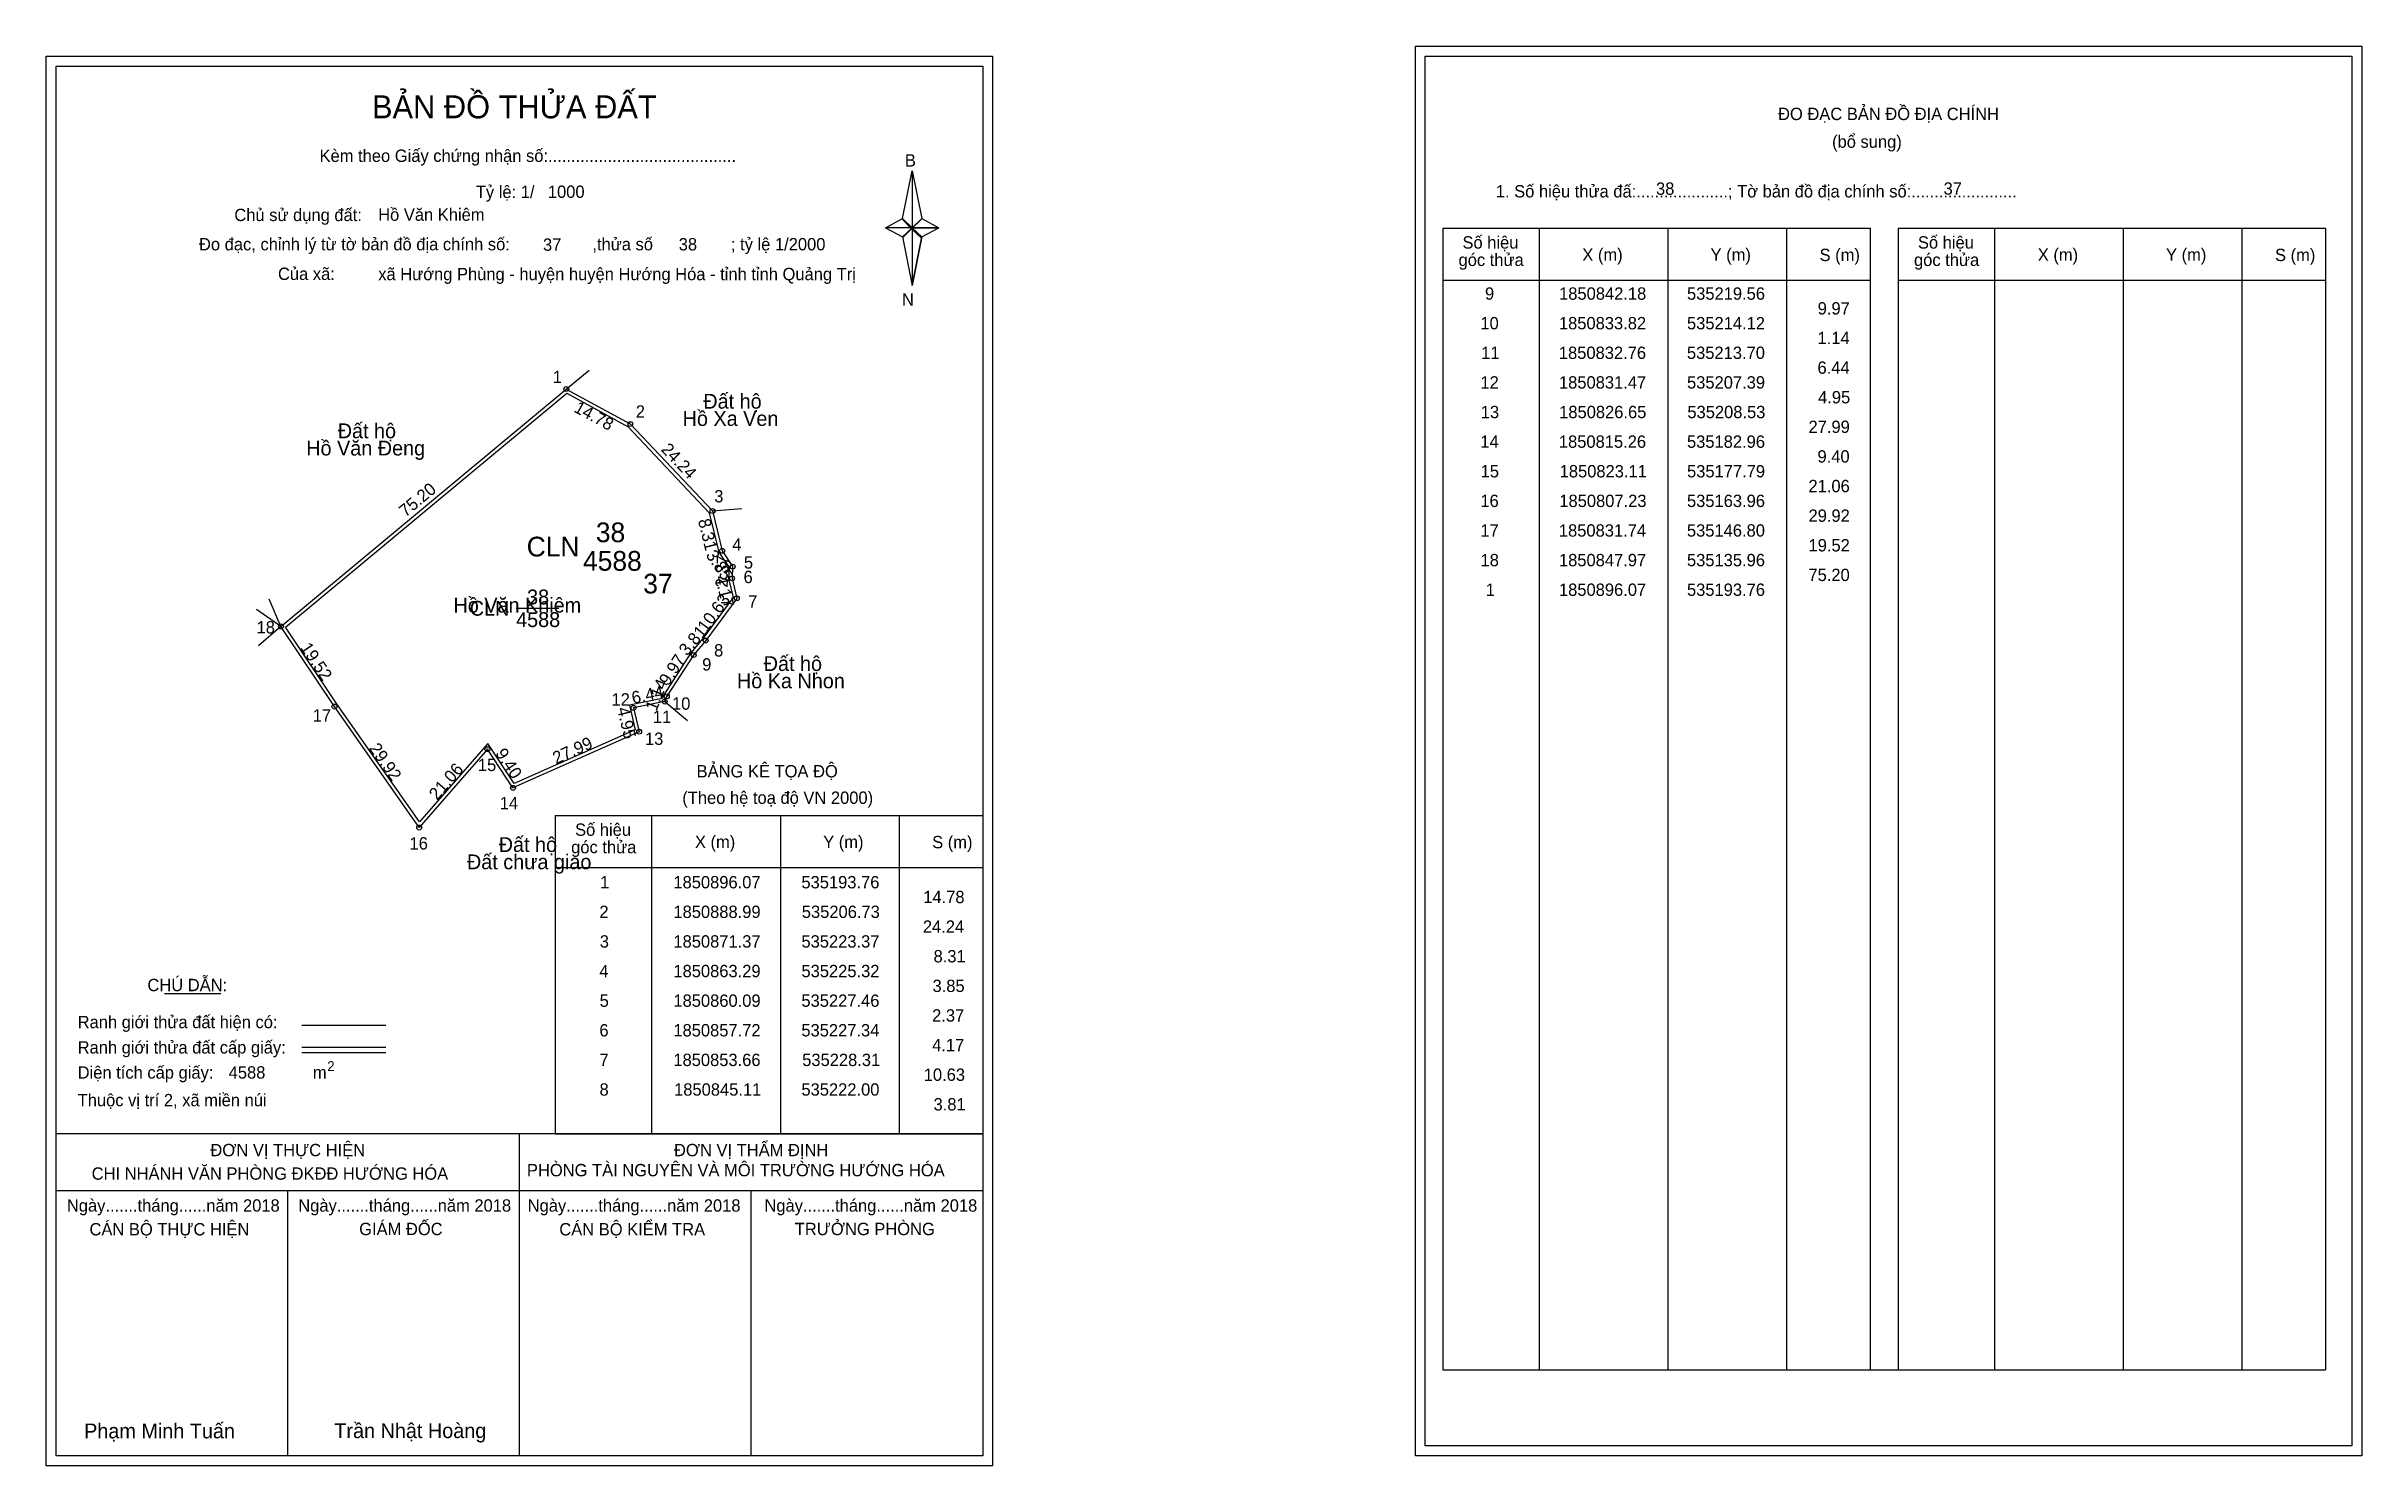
# Model space of a CAD drawing. Extents: x 535088 to 535557, y 1850678 to 1850966.
import ezdxf

# ---------------------------------------------------------------- set-up
doc = ezdxf.new("R2010")
doc.units = 0
for name, color, linetype in [('Level 1', 7, 'Continuous'), ('Level 10', 7, 'Continuous'), ('Level 11', 7, 'Continuous'), ('Level 13', 7, 'Continuous'), ('Level 2', 7, 'Continuous'), ('Level 27', 7, 'Continuous'), ('Level 3', 7, 'Continuous'), ('Level 36', 7, 'Continuous'), ('Level 4', 7, 'Continuous'), ('Level 49', 7, 'Continuous'), ('Level 5', 7, 'Continuous'), ('Level 53', 7, 'Continuous'), ('Level 55', 7, 'Continuous'), ('Level 6', 7, 'Continuous'), ('Level 63', 7, 'Continuous'), ('Level 7', 7, 'Continuous'), ('Level 9', 7, 'Continuous')]:
    doc.layers.add(name, color=color, linetype=linetype)

msp = doc.modelspace()

# ---------------------------------------------------------------- linework, layer by layer
at = {"layer": 'Level 1'}
for p, q in [((535367.75, 1850963.51), (535367.75, 1850963.51)), ((535090.43, 1850961.51), (535090.43, 1850961.51)), ((535261.85, 1850930.63), (535263.82, 1850940.27)), ((535263.82, 1850940.27), (535263.82, 1850928.75)), ((535263.82, 1850940.27), (535265.79, 1850930.63)), ((535258.41, 1850928.75), (535261.85, 1850930.63)), ((535261.85, 1850930.63), (535263.82, 1850928.75)), ((535263.67, 1850928.53), (535261.85, 1850930.41)), ((535265.64, 1850930.41), (535263.67, 1850928.53)), ((535263.67, 1850928.53), (535265.64, 1850930.41)), ((535265.79, 1850930.63), (535263.82, 1850928.75)), ((535263.82, 1850928.75), (535261.85, 1850926.91)), ((535263.67, 1850928.53), (535261.85, 1850926.69)), ((535261.85, 1850926.69), (535263.67, 1850928.53)), ((535261.85, 1850926.91), (535263.82, 1850917.05)), ((535265.64, 1850926.69), (535263.67, 1850928.53)), ((535263.82, 1850928.75), (535263.82, 1850917.05)), ((535263.82, 1850928.75), (535269.23, 1850928.75)), ((535263.82, 1850928.75), (535265.79, 1850926.91)), ((535265.79, 1850926.91), (535263.82, 1850917.05)), ((535265.79, 1850926.91), (535269.23, 1850928.75)), ((535371.29, 1850928.66), (535457.89, 1850928.66)), ((535390.88, 1850697.39), (535390.88, 1850928.66)), ((535416.95, 1850697.39), (535416.95, 1850928.66)), ((535440.92, 1850928.66), (535440.92, 1850697.39)), ((535457.89, 1850928.66), (535457.89, 1850697.39)), ((535463.54, 1850928.66), (535550.15, 1850928.66)), ((535483.13, 1850697.39), (535483.13, 1850928.66)), ((535509.21, 1850697.39), (535509.21, 1850928.66)), ((535533.18, 1850928.66), (535533.18, 1850697.39)), ((535550.15, 1850928.66), (535550.15, 1850697.39)), ((535371.29, 1850918.13), (535457.89, 1850918.13)), ((535463.54, 1850918.13), (535550.15, 1850918.13)), ((535191.53, 1850809.69), (535278.13, 1850809.69)), ((535211.12, 1850745.16), (535211.12, 1850809.69)), ((535237.19, 1850745.16), (535237.19, 1850809.69)), ((535261.16, 1850809.69), (535261.16, 1850745.16)), ((535191.53, 1850799.16), (535278.13, 1850799.16)), ((535112.35, 1850773.58), (535123.75, 1850773.58)), ((535140.21, 1850767.17), (535157.23, 1850767.17)), ((535140.21, 1850762.73), (535157.23, 1850762.73)), ((535140.21, 1850761.63), (535157.23, 1850761.63)), ((535197.26, 1850745.16), (535090.43, 1850745.16)), ((535278.13, 1850745.16), (535173.29, 1850745.16)), ((535184.28, 1850679.94), (535184.28, 1850745.16)), ((535191.53, 1850745.16), (535278.13, 1850745.16)), ((535278.13, 1850733.61), (535090.43, 1850733.61)), ((535137.35, 1850679.94), (535137.35, 1850733.61)), ((535231.2, 1850679.94), (535231.2, 1850733.61)), ((535371.29, 1850697.39), (535550.15, 1850697.39)), ((535555.45, 1850681.94), (535555.45, 1850681.94)), ((535278.13, 1850679.94), (535278.13, 1850679.94))]:
    msp.add_line(p, q, dxfattribs=at)
for points in [[(535261.85, 1850930.63), (535263.82, 1850940.27), (535263.82, 1850928.75)], [(535263.82, 1850928.75), (535265.79, 1850930.63), (535269.23, 1850928.75)], [(535258.41, 1850928.75), (535261.85, 1850926.91), (535263.82, 1850928.75)], [(535263.82, 1850928.75), (535263.82, 1850917.05), (535265.79, 1850926.91)]]:
    msp.add_lwpolyline(points, close=True, dxfattribs=at)
at = {"layer": 'Level 10'}
for p, q in [((535228.31, 1850853.66), (535222, 1850845.11)), ((535208.53, 1850826.65), (535182.96, 1850815.26))]:
    msp.add_line(p, q, dxfattribs=at)
for points in [[(535135.96, 1850847.97), (535193.76, 1850896.07), (535206.73, 1850888.99), (535223.37, 1850871.37), (535225.32, 1850863.29), (535227.46, 1850860.09), (535227.34, 1850857.72), (535228.31, 1850853.66), (535222, 1850845.11), (535219.56, 1850842.18), (535214.12, 1850833.82), (535213.7, 1850832.76), (535207.39, 1850831.47), (535208.53, 1850826.65), (535182.96, 1850815.26), (535177.79, 1850823.11), (535163.96, 1850807.23), (535146.8, 1850831.74)], [(535136.89, 1850847.83), (535193.84, 1850895.23), (535206.3, 1850888.43), (535222.73, 1850871.02), (535224.67, 1850863), (535226.75, 1850859.89), (535226.64, 1850857.66), (535227.55, 1850853.81), (535221.45, 1850845.54), (535219, 1850842.6), (535213.5, 1850834.14), (535213.19, 1850833.37), (535206.54, 1850832.01), (535207.72, 1850827.05), (535183.22, 1850816.14), (535177.87, 1850824.26), (535164.02, 1850808.36), (535147.38, 1850832.14)]]:
    msp.add_lwpolyline(points, close=True, dxfattribs=at)
at = {"layer": 'Level 11'}
for centre in [(535193.76, 1850896.07), (535206.73, 1850888.99), (535223.37, 1850871.37), (535225.32, 1850863.29), (535227.46, 1850860.09), (535227.34, 1850857.72), (535228.31, 1850853.66), (535135.96, 1850847.97), (535135.96, 1850847.97), (535222, 1850845.11), (535219.56, 1850842.18), (535146.8, 1850831.74), (535207.39, 1850831.47), (535213.7, 1850832.76), (535214.12, 1850833.82), (535208.53, 1850826.65), (535177.79, 1850823.11), (535182.96, 1850815.26), (535163.96, 1850807.23)]:
    msp.add_circle(centre, 0.5, dxfattribs=at)
at = {"layer": 'Level 27'}
for p, q in [((535193.76, 1850896.07), (535198.37, 1850899.91)), ((535223.37, 1850871.37), (535229.35, 1850871.9)), ((535135.96, 1850847.97), (535131.04, 1850851.41)), ((535135.96, 1850847.97), (535133.57, 1850853.47)), ((535135.96, 1850847.97), (535131.43, 1850844.04)), ((535213.7, 1850832.76), (535218.32, 1850828.93))]:
    msp.add_line(p, q, dxfattribs=at)
at = {"layer": 'Level 3'}
for p, q in [((535371.29, 1850928.66), (535371.29, 1850697.39)), ((535463.54, 1850928.66), (535463.54, 1850697.39)), ((535191.53, 1850809.69), (535191.53, 1850745.16))]:
    msp.add_line(p, q, dxfattribs=at)
at = {"layer": 'Level 63'}
for points in [[(535088.43, 1850963.51), (535280.13, 1850963.51), (535280.13, 1850677.94), (535088.43, 1850677.94)], [(535365.76, 1850965.51), (535557.46, 1850965.51), (535557.46, 1850679.94), (535365.76, 1850679.94)], [(535367.76, 1850963.51), (535555.46, 1850963.51), (535555.46, 1850681.94), (535367.76, 1850681.94)], [(535090.43, 1850961.51), (535278.13, 1850961.51), (535278.13, 1850679.94), (535090.43, 1850679.94)]]:
    msp.add_lwpolyline(points, close=True, dxfattribs=at)
at = {"layer": 'Level 9'}
msp.add_line((535183.6, 1850851.65), (535192.22, 1850851.65), dxfattribs=at)

# ---------------------------------------------------------------- texts
at = {"layer": 'Level 1'}
for s, height, p in [('BẢN ĐỒ THỬA ĐẤT', 4.6657, (535154.4, 1850950.92)), ('ĐO ĐẠC BẢN ĐỒ ĐỊA CHÍNH', 2.5, (535439.23, 1850950.57)), ('(bổ sung)', 2.5, (535450.17, 1850944.95)), ('Kèm theo Giấy chứng nhận số:.........................................', 2.5, (535143.78, 1850942.09)), ('B', 2.5, (535262.36, 1850941.15)), ('1. Số hiệu thửa đấ:....................; Tờ bản đồ địa chính số:.......................', 2.5, (535382.06, 1850934.89)), ('Chủ sử dụng đất:', 2.5, (535126.52, 1850930.1)), ('Đo đạc, chỉnh lý từ tờ bản đồ địa chính số:                  ,thửa số                 ; tỷ lệ 1/2000', 2.5, (535119.36, 1850924.17)), ('Số hiệu', 2.5, (535375.3, 1850924.53)), ('X (m)', 2.5, (535399.58, 1850922.05)), ('Y (m)', 2.5, (535425.56, 1850922.05)), ('S (m)', 2.5, (535447.64, 1850922)), ('Số hiệu', 2.5, (535467.56, 1850924.53)), ('X (m)', 2.5, (535491.84, 1850922.05)), ('Y (m)', 2.5, (535517.82, 1850922.05)), ('S (m)', 2.5, (535539.9, 1850922)), ('Của xã:', 2.5, (535135.36, 1850918.17)), ('góc thửa', 2.5, (535374.51, 1850921)), ('góc thửa', 2.5, (535466.77, 1850921)), ('N', 2.5, (535261.76, 1850912.98)), ('BẢNG KÊ TỌA ĐỘ', 2.5, (535220.16, 1850817.39)), ('(Theo hệ toạ độ VN 2000)', 2.5, (535217.26, 1850812.03)), ('Số hiệu', 2.5, (535195.54, 1850805.55)), ('góc thửa', 2.5, (535194.75, 1850802.02)), ('X (m)', 2.5, (535219.82, 1850803.08)), ('Y (m)', 2.5, (535245.8, 1850803.08)), ('S (m)', 2.5, (535267.88, 1850803.03)), ('CHÚ DẪN:', 2.5, (535108.91, 1850774.08)), ('Ranh giới thửa đất hiện có:', 2.5, (535094.78, 1850766.58)), ('Ranh giới thửa đất cấp giấy:', 2.5, (535094.78, 1850761.44)), ('Diện tích cấp giấy:', 2.5, (535094.78, 1850756.36)), ('m', 2.5, (535142.43, 1850756.38)), ('2', 2, (535145.33, 1850757.89)), ('Thuộc vị trí 2, xã miền núi', 2.5, (535094.78, 1850750.76)), ('ĐƠN VỊ THỰC HIỆN', 2.5, (535121.66, 1850740.64)), ('ĐƠN VỊ THẨM ĐỊNH', 2.5, (535215.57, 1850740.64)), ('CHI NHÁNH VĂN PHÒNG ĐKĐĐ HƯỚNG HÓA', 2.5, (535097.62, 1850735.88)), ('PHÒNG TÀI NGUYÊN VÀ MÔI TRƯỜNG HƯỚNG HÓA', 2.5, (535185.79, 1850736.57)), ('Ngày.......tháng......năm 2018', 2.5, (535092.6, 1850729.41)), ('Ngày.......tháng......năm 2018', 2.5, (535139.47, 1850729.41)), ('Ngày.......tháng......năm 2018', 2.5, (535185.94, 1850729.41)), ('Ngày.......tháng......năm 2018', 2.5, (535233.9, 1850729.41)), ('CÁN BỘ THỰC HIỆN', 2.5, (535097.18, 1850724.59)), ('GIÁM ĐỐC', 2.5, (535151.81, 1850724.65)), ('CÁN BỘ KIỂM TRA', 2.5, (535192.35, 1850724.59)), ('TRƯỞNG PHÒNG', 2.5, (535240.04, 1850724.65)), ('Phạm Minh Tuấn', 3, (535096.09, 1850683.48)), ('Trần Nhật Hoàng', 3, (535146.78, 1850683.53))]:
    msp.add_text(s, height=height, dxfattribs=at).set_placement(p)
at = {"layer": 'Level 11'}
msp.add_text('Tỷ lệ: 1/', height=2.5, dxfattribs=at).set_placement((535175.44, 1850934.78))
at = {"layer": 'Level 13'}
for s, p in [('38', (535185.82, 1850852.45)), ('CLN', (535174.21, 1850850.15)), ('4588', (535183.6, 1850847.85))]:
    msp.add_text(s, height=3, dxfattribs=at).set_placement(p)
at = {"layer": 'Level 2'}
msp.add_text('Hồ Văn Khiêm', height=3, dxfattribs=at).set_placement((535170.91, 1850850.79))
at = {"layer": 'Level 3'}
msp.add_text('CLN ', height=4, dxfattribs=at).set_placement((535185.74, 1850862.15))
at = {"layer": 'Level 36'}
for s, p in [('Hồ Xa Ven', (535217.33, 1850888.6)), ('Đất hộ', (535221.52, 1850892.1)), ('Đất hộ', (535147.46, 1850886.11)), ('Hồ Văn Đeng', (535141.08, 1850882.61)), ('Đất hộ', (535233.75, 1850838.95)), ('Hồ Ka Nhon', (535228.33, 1850835.45)), ('Đất hộ', (535180.07, 1850802.28)), ('Đất chưa giao', (535173.64, 1850798.78))]:
    msp.add_text(s, height=3, dxfattribs=at).set_placement(p)
at = {"layer": 'Level 4'}
msp.add_text('38', height=4, dxfattribs=at).set_placement((535199.75, 1850865.04))
at = {"layer": 'Level 49'}
for s, rotation, p in [('14.78', 331.371, (535195.11, 1850891.57)), ('24.24', 313.3615, (535212.82, 1850883.7)), ('75.20', 39.7665, (535161.2, 1850870.02)), ('8.31', 283.5681, (535220.43, 1850869.48)), ('3.85', 303.7726, (535221.92, 1850862.44)), ('2.37', 87.1014, (535226.44, 1850855.8)), ('10.63', 53.5722, (535222.14, 1850846.64)), ('4.17', 283.437, (535223.88, 1850857.99)), ('19.52', 303.7389, (535139.78, 1850843.69)), ('3.81', 50.2137, (535218.24, 1850841.85)), ('9.97', 56.9472, (535214.45, 1850835.8)), ('6.44', 11.5542, (535207.28, 1850832.26)), ('1.14', 68.3852, (535212, 1850830.64)), ('4.95', 283.3068, (535204.03, 1850831.33)), ('29.92', 304.9967, (535153.7, 1850823.28)), ('9.40', 303.3688, (535179.3, 1850822.27)), ('27.99', 24.0103, (535191.7, 1850820.03)), ('21.06', 48.9472, (535167.59, 1850812.62))]:
    msp.add_text(s, height=2.5, rotation=rotation, dxfattribs=at).set_placement(p)
at = {"layer": 'Level 5'}
msp.add_text('4588', height=4, dxfattribs=at).set_placement((535197.15, 1850859.26))
at = {"layer": 'Level 53'}
for s, p in [('9', (535379.86, 1850914.17)), ('1850842.18', (535394.87, 1850914.17)), ('535219.56', (535420.78, 1850914.17)), ('10', (535378.93, 1850908.17)), ('1850833.82', (535394.84, 1850908.17)), ('535214.12', (535420.78, 1850908.17)), ('9.97', (535447.26, 1850911.17)), ('1.14', (535447.22, 1850905.17)), ('11', (535379.09, 1850902.17)), ('1850832.76', (535394.83, 1850902.17)), ('535213.70', (535420.77, 1850902.17)), ('6.44', (535447.22, 1850899.17)), ('12', (535378.94, 1850896.17)), ('1850831.47', (535394.85, 1850896.17)), ('535207.39', (535420.79, 1850896.17)), ('13', (535379.01, 1850890.17)), ('1850826.65', (535394.89, 1850890.17)), ('535208.53', (535420.86, 1850890.17)), ('4.95', (535447.34, 1850893.17)), ('14', (535378.92, 1850884.17)), ('1850815.26', (535394.83, 1850884.17)), ('535182.96', (535420.78, 1850884.17)), ('27.99', (535445.4, 1850887.17)), ('9.40', (535447.22, 1850881.17)), ('15', (535378.98, 1850878.17)), ('1850823.11', (535394.99, 1850878.17)), ('535177.79', (535420.79, 1850878.17)), ('21.06', (535445.39, 1850875.17)), ('16', (535378.93, 1850872.17)), ('1850807.23', (535394.92, 1850872.17)), ('535163.96', (535420.78, 1850872.17)), ('17', (535378.94, 1850866.17)), ('1850831.74', (535394.83, 1850866.17)), ('535146.80', (535420.77, 1850866.17)), ('29.92', (535445.4, 1850869.17)), ('19.52', (535445.4, 1850863.17)), ('18', (535378.96, 1850860.17)), ('1850847.97', (535394.85, 1850860.17)), ('535135.96', (535420.78, 1850860.17)), ('75.20', (535445.38, 1850857.17)), ('1', (535380.01, 1850854.17)), ('1850896.07', (535394.85, 1850854.17)), ('535193.76', (535420.78, 1850854.17)), ('1', (535200.62, 1850794.91)), ('1850896.07', (535215.46, 1850794.91)), ('535193.76', (535241.39, 1850794.91)), ('14.78', (535266.07, 1850791.91)), ('2', (535200.47, 1850788.91)), ('1850888.99', (535215.46, 1850788.91)), ('535206.73', (535241.47, 1850788.91)), ('24.24', (535265.99, 1850785.91)), ('3', (535200.55, 1850782.91)), ('1850871.37', (535215.46, 1850782.91)), ('535223.37', (535241.4, 1850782.91)), ('4', (535200.46, 1850776.91)), ('1850863.29', (535215.46, 1850776.91)), ('535225.32', (535241.4, 1850776.91)), ('8.31', (535268.16, 1850779.91)), ('3.85', (535267.95, 1850773.91)), ('5', (535200.52, 1850770.91)), ('1850860.09', (535215.46, 1850770.91)), ('535227.46', (535241.39, 1850770.91)), ('2.37', (535267.87, 1850767.91)), ('6', (535200.47, 1850764.91)), ('1850857.72', (535215.45, 1850764.91)), ('535227.34', (535241.38, 1850764.91)), ('7', (535200.48, 1850758.91)), ('1850853.66', (535215.45, 1850758.91)), ('535228.31', (535241.55, 1850758.91)), ('4.17', (535267.87, 1850761.91)), ('8', (535200.5, 1850752.91)), ('1850845.11', (535215.6, 1850752.91)), ('535222.00', (535241.39, 1850752.91)), ('10.63', (535266.17, 1850755.91)), ('3.81', (535268.16, 1850749.91))]:
    msp.add_text(s, height=2.5, dxfattribs=at).set_placement(p)
at = {"layer": 'Level 55'}
for s, height, p in [('266', 0.11, (535193.64, 1850895.96)), ('1', 0.4, (535193.65, 1850896.07)), ('21', 0.11, (535193.69, 1850895.96)), ('2', 0.4, (535206.59, 1850888.99)), ('266', 0.11, (535206.61, 1850888.88)), ('266', 0.11, (535223.25, 1850871.26)), ('3', 0.4, (535223.25, 1850871.37)), ('0', 0.11, (535223.33, 1850871.26)), ('0', 0.11, (535223.33, 1850871.26)), ('4', 0.4, (535225.18, 1850863.29)), ('0', 0.11, (535225.28, 1850863.18)), ('0', 0.11, (535225.28, 1850863.18)), ('5', 0.4, (535227.33, 1850860.09)), ('0', 0.11, (535227.42, 1850859.98)), ('0', 0.11, (535227.42, 1850859.98)), ('6', 0.4, (535227.2, 1850857.72)), ('0', 0.11, (535227.3, 1850857.61)), ('0', 0.11, (535227.3, 1850857.61)), ('7', 0.4, (535228.18, 1850853.66)), ('0', 0.11, (535228.27, 1850853.55)), ('0', 0.11, (535228.27, 1850853.55)), ('18', 0.4, (535135.68, 1850847.97)), ('21', 0.11, (535135.89, 1850847.86)), ('0', 0.11, (535135.92, 1850847.86)), ('0', 0.11, (535135.92, 1850847.86)), ('8', 0.4, (535221.87, 1850845.11)), ('0', 0.11, (535221.96, 1850845)), ('0', 0.11, (535221.96, 1850845)), ('9', 0.4, (535219.42, 1850842.18)), ('0', 0.11, (535219.52, 1850842.07)), ('0', 0.11, (535219.52, 1850842.07)), ('17', 0.4, (535146.52, 1850831.74)), ('0', 0.11, (535146.76, 1850831.63)), ('0', 0.11, (535146.76, 1850831.63)), ('12', 0.4, (535207.11, 1850831.47)), ('0', 0.11, (535207.35, 1850831.36)), ('0', 0.11, (535207.35, 1850831.36)), ('11', 0.4, (535213.44, 1850832.76)), ('0', 0.11, (535213.66, 1850832.65)), ('0', 0.11, (535213.66, 1850832.65)), ('0', 0.11, (535213.66, 1850832.65)), ('0', 0.11, (535213.66, 1850832.65)), ('10', 0.4, (535213.84, 1850833.82)), ('0', 0.11, (535214.08, 1850833.71)), ('0', 0.11, (535214.08, 1850833.71)), ('13', 0.4, (535208.26, 1850826.65)), ('0', 0.11, (535208.49, 1850826.54)), ('0', 0.11, (535208.49, 1850826.54)), ('15', 0.4, (535177.51, 1850823.11)), ('0', 0.11, (535177.75, 1850823)), ('0', 0.11, (535177.75, 1850823)), ('14', 0.4, (535182.67, 1850815.26)), ('0', 0.11, (535182.92, 1850815.15)), ('0', 0.11, (535182.92, 1850815.15)), ('16', 0.4, (535163.68, 1850807.23)), ('0', 0.11, (535163.92, 1850807.12)), ('0', 0.11, (535163.92, 1850807.12))]:
    msp.add_text(s, height=height, dxfattribs=at).set_placement(p)
at = {"layer": 'Level 6'}
for s, p in [('1000', (535190.03, 1850934.8)), ('38', (535414.51, 1850935.43)), ('37', (535472.76, 1850935.45)), ('Hồ Văn Khiêm', (535155.65, 1850930.16)), ('37', (535189.04, 1850924.08)), ('38', (535216.54, 1850924.16)), ('xã Hướng Phùng - huyện huyện Hướng Hóa - tỉnh tỉnh Quảng Trị', (535155.67, 1850918.12)), ('4588', (535125.37, 1850756.37))]:
    msp.add_text(s, height=2.5, dxfattribs=at).set_placement(p)
at = {"layer": 'Level 7'}
msp.add_text('37', height=4, dxfattribs=at).set_placement((535209.35, 1850854.65))
at = {"layer": 'Level 9'}
for s, p in [('1', (535191.02, 1850897.28)), ('2', (535207.84, 1850890.27)), ('3', (535223.73, 1850873.11)), ('4', (535227.39, 1850863.32)), ('6', (535229.67, 1850856.76)), ('5', (535229.74, 1850859.69)), ('7', (535230.61, 1850851.77)), ('18', (535131.02, 1850846.55)), ('9', (535221.29, 1850839.03)), ('8', (535223.7, 1850841.89)), ('17', (535142.39, 1850828.68)), ('12', (535202.92, 1850831.94)), ('11', (535211.3, 1850828.41)), ('10', (535215.18, 1850831.1)), ('13', (535209.7, 1850823.98)), ('15', (535175.85, 1850818.67)), ('14', (535180.28, 1850810.94)), ('16', (535162.01, 1850802.78))]:
    msp.add_text(s, height=2.5, dxfattribs=at).set_placement(p)

doc.saveas('drawing.dxf')
